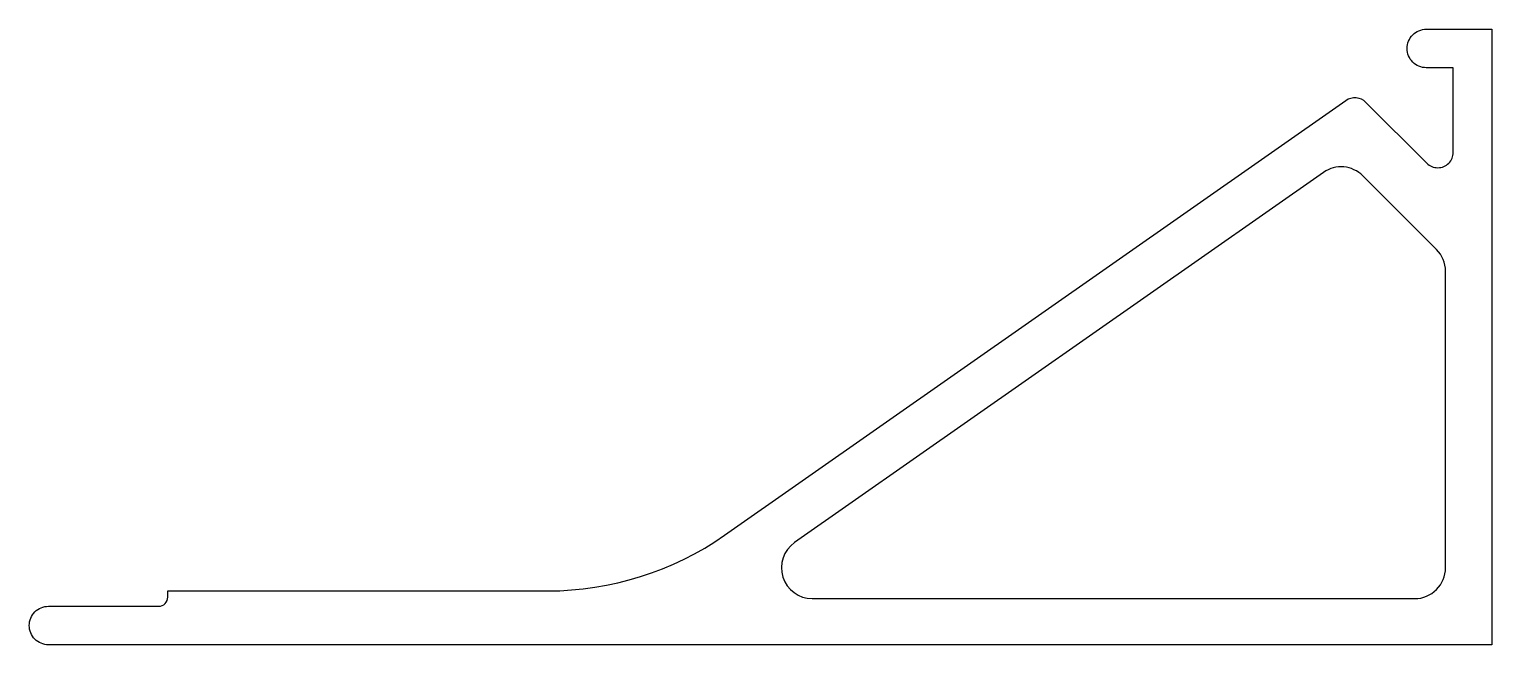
# Model space of a CAD drawing. Extents: x 86.8 to 181.8, y 194.4 to 234.4.
import ezdxf

# ---------------------------------------------------------------- set-up
doc = ezdxf.new("R2010")
doc.units = 0
doc.header["$LTSCALE"] = 15
doc.layers.get('0').update_dxf_attribs({"linetype": 'CONTINUOUS'})

msp = doc.modelspace()

# ---------------------------------------------------------------- linework, layer by layer
at = {"color": 0, "linetype": 'BYBLOCK'}
msp.add_line((176.261, 233.198), (176.261, 233.198), dxfattribs=at)
for points in [[(131.927, 201.565), (172.289, 229.827, -0.36397), (173.57, 229.715), (177.544, 225.741, 0.198912), (178.251, 225.448), (178.261, 225.448, 0.414214), (179.261, 226.448), (179.261, 231.948), (177.511, 231.948, -0.414214), (176.261, 233.198, -0.414214), (177.511, 234.448), (181.761, 234.448), (181.761, 194.448), (88.011, 194.448, -0.414214), (86.761, 195.698, -0.414214), (88.011, 196.948), (95.161, 196.948, 0.414214), (95.761, 197.548), (95.761, 197.948), (120.455, 197.948, 0.153915)], [(173.391, 224.919, 0.36397), (170.83, 225.143), (136.473, 201.086, 0.73323), (137.621, 197.448), (176.761, 197.448, 0.414214), (178.761, 199.448), (178.761, 218.72, 0.198912), (178.175, 220.134)]]:
    msp.add_lwpolyline(points, format="xyb", close=True, dxfattribs=at)

doc.saveas('drawing.dxf')
